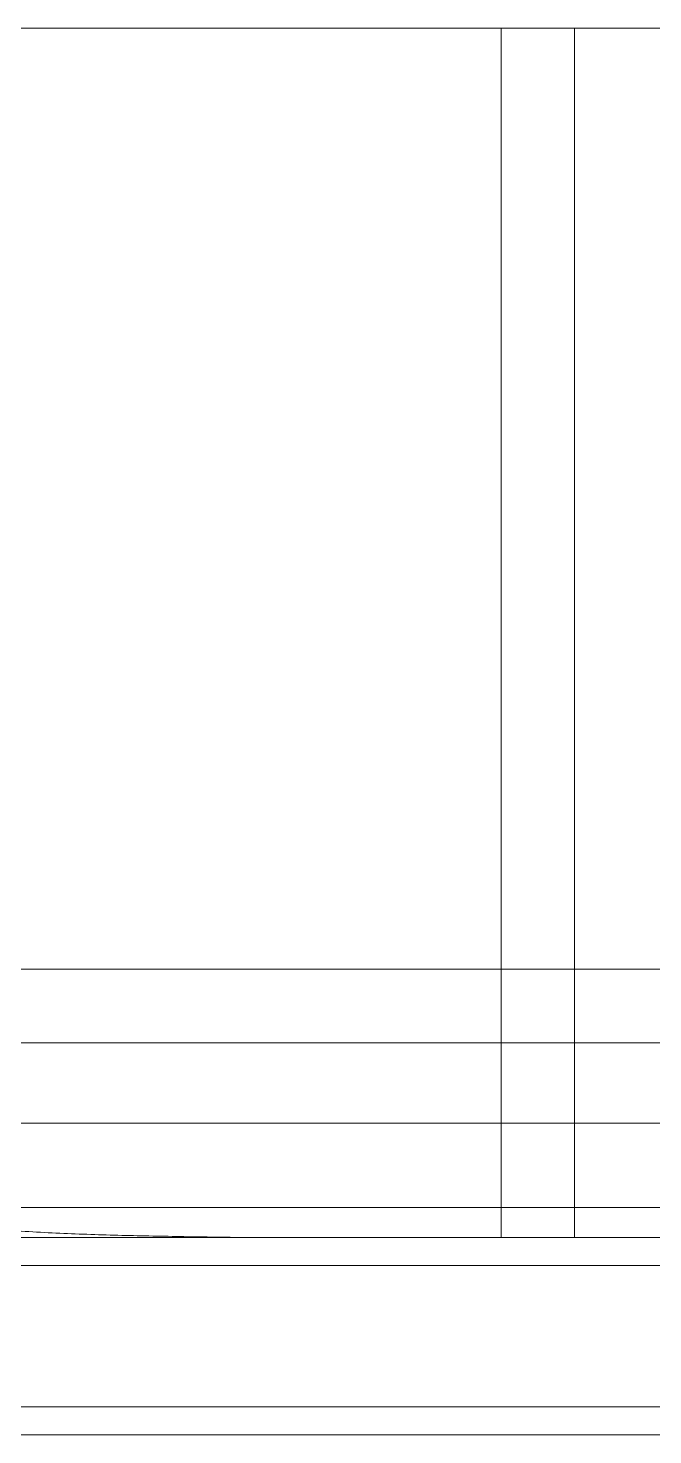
# Model space of a CAD drawing. Header units: millimetres. Extents: x 9384 to 10744, y 39991 to 40815.
# Drawn here: x 9590.13 to 9609.75, y 39995.32 to 40039.52 of the extents above; entities that cross this region are included whole.
import ezdxf

# ---------------------------------------------------------------- set-up
doc = ezdxf.new("R2010")
doc.units = ezdxf.units.MM
doc.linetypes.add('DASHED', pattern=[0])
for name, color, linetype, lineweight in [('DIM', 4, 'Continuous', 20), ('PS', 6, 'Continuous', 20), ('PS_W', 1, 'Continuous', 20)]:
    doc.layers.add(name, color=color, linetype=linetype, lineweight=lineweight)

msp = doc.modelspace()

# ---------------------------------------------------------------- linework, layer by layer
at = {"layer": 'DIM', "color": 252, "linetype": 'DASHED', "lineweight": 5, "ltscale": 0.819311}
msp.add_lwpolyline([(9385.264, 39995.317), (9915.264, 39995.317), (9915.264, 40039.517), (9385.264, 40039.517)], close=True, dxfattribs=at)
at = {"layer": 'PS', "color": 2, "linetype": 'Continuous', "lineweight": 5}
for p, q in [((9738.156, 40039.517), (9562.373, 40039.517)), ((9703.087, 40001.517), (9597.449, 40001.517)), ((9624.764, 39995.317), (9426.29, 39995.317))]:
    msp.add_line(p, q, dxfattribs=at)
at = {"layer": 'PS', "color": 155, "linetype": 'DASHED', "lineweight": 5, "ltscale": 0.819311}
for p, q in [((9607.284, 40039.517), (9607.284, 40001.517)), ((9607.284, 40039.517), (9607.284, 40001.517)), ((9386.344, 40007.633), (9914.185, 40007.633)), ((9911.971, 40005.109), (9388.558, 40005.109)), ((9907.808, 40002.456), (9392.721, 40002.456)), ((9624.764, 39996.195), (9424.169, 39996.195))]:
    msp.add_line(p, q, dxfattribs=at)
at = {"layer": 'PS', "color": 183, "linetype": 'DASHED', "lineweight": 5, "ltscale": 0.819311}
msp.add_line((9738.139, 40009.948), (9562.39, 40009.948), dxfattribs=at)
at = {"layer": 'PS', "color": 155, "linetype": 'Continuous', "lineweight": 5}
for p, q in [((9419.726, 40000.638), (9624.764, 40000.638)), ((9624.764, 39996.195), (9424.169, 39996.195))]:
    msp.add_line(p, q, dxfattribs=at)
at = {"layer": 'PS', "color": 183, "linetype": 'Continuous', "lineweight": 5}
msp.add_open_spline([(9579.241, 40001.517), (9579.965, 40001.517), (9580.689, 40001.517), (9581.689, 40001.517), (9581.965, 40001.517), (9583.346, 40001.517), (9584.45, 40001.517), (9589.52, 40001.517), (9593.485, 40001.517), (9597.449, 40001.517)], degree=3, knots=[0, 0, 0, 0, 0.119284, 0.119284, 0.16478, 0.16478, 0.346768, 0.346768, 1, 1, 1, 1], dxfattribs=at)
at = {"layer": 'PS', "color": 2, "linetype": 'Continuous', "lineweight": 5}
msp.add_open_spline([(9589.666, 40001.734), (9589.99, 40001.712), (9590.314, 40001.693), (9590.962, 40001.659), (9591.286, 40001.644), (9592.259, 40001.606), (9592.907, 40001.589), (9593.881, 40001.567), (9594.205, 40001.561), (9594.854, 40001.549), (9595.178, 40001.543), (9595.827, 40001.533), (9596.152, 40001.528), (9596.8, 40001.521), (9597.125, 40001.518), (9597.449, 40001.517)], degree=3, knots=[0, 0, 0, 0, 0.125, 0.125, 0.25, 0.25, 0.5, 0.5, 0.625, 0.625, 0.75, 0.75, 0.875, 0.875, 1, 1, 1, 1], dxfattribs=at)
at = {"layer": 'PS_W', "color": 1, "linetype": 'DASHED', "lineweight": 5, "ltscale": 0.819311}
msp.add_line((9604.984, 40039.517), (9604.984, 40001.517), dxfattribs=at)

doc.saveas('drawing.dxf')
